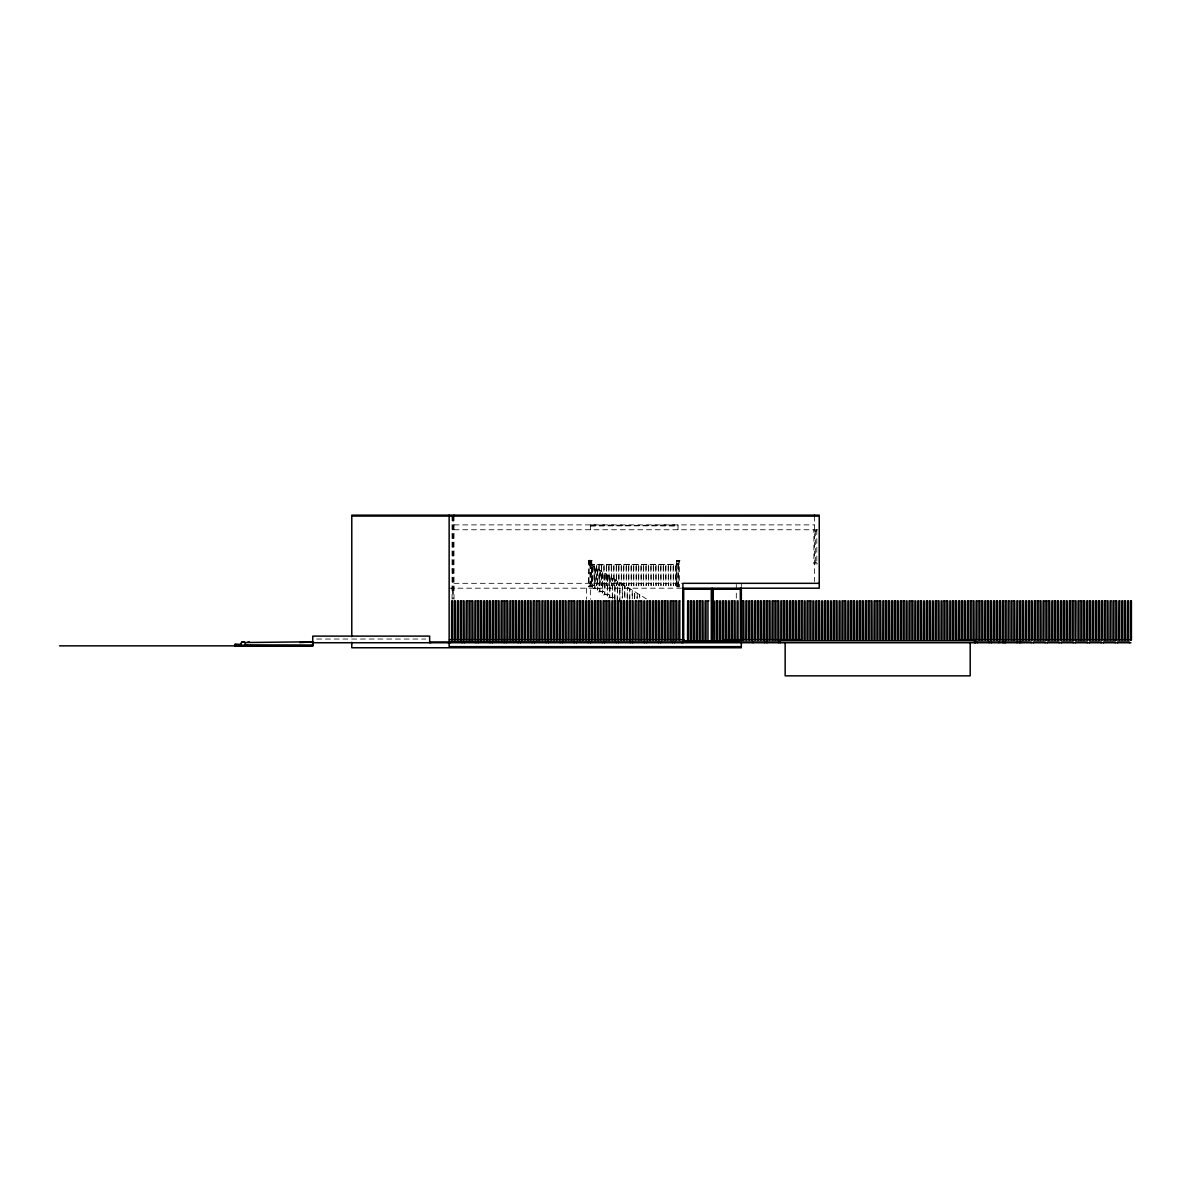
<?xml version="1.0" encoding="UTF-8"?>
<svg xmlns="http://www.w3.org/2000/svg" width="1191" height="1191" viewBox="0 0 1191 1191"><rect width="100%" height="100%" fill="white"/><g stroke="black" fill="none" stroke-linecap="round" stroke-linejoin="round"><path stroke-width="0.75" stroke-dasharray="5 3.75" d="M591.823 563.373L588.503 563.373L588.622 586.791L591.704 586.791L591.719 560.991M590.944 525.856L677.441 524.889M589.485 560.276L588.86 586.791M452.059 587.565L454.009 587.565M454.009 588.786L452.059 588.786M589.351 564.832L679.019 564.34L589.247 564.832M454.009 524.889L814.376 524.889M590.944 524.889L677.441 525.856M590.364 525.856L678.021 525.856M454.009 529.757L817.622 529.757M813.885 530.933L816.803 530.933M589.366 560.276L590.959 560.276M588.265 560.633L592.076 560.633M588.741 563.373L588.503 561.229L591.823 561.229M676.548 560.991L679.763 560.991M813.885 562.673L816.803 562.673M676.801 586.791L676.801 560.633L679.525 560.633L679.525 586.791L676.682 586.791L676.548 563.373L679.763 563.373L676.548 563.611M588.503 563.611L591.823 563.611M817.622 563.849L813.885 563.849L813.885 529.757M589.351 564.34L679.019 564.34A5.598 5.598 0 0 0 677.292 564.34M454.009 583.322L682.89 583.322M591.733 585.719L591.421 565.025M449.141 588.19L682.89 588.19M316.672 639.031L425.768 639.031M588.771 561.437L588.622 563.373M590.14 564.326L646.341 598.85M676.562 561.289L676.682 563.373M816.803 529.757L816.803 563.849M815.344 530.933L815.344 562.673M814.376 516.12L814.376 581.506M741.323 583.322L741.323 586.567M736.306 584.453L736.306 598.924M678.304 586.791L678.304 563.611L678.051 586.791M678.274 561.423L678.051 563.373M678.021 524.889L678.021 529.757M678.021 563.611L678.021 588.19M675.833 565.025L675.833 585.719L675.535 565.025M673.362 565.025L673.362 585.719L673.064 565.025M670.89 565.025L670.89 585.719L670.578 565.025M668.419 565.025L668.419 585.719L668.106 565.025M665.948 565.025L665.948 585.719L665.635 565.025M663.476 565.025L663.476 585.719L663.164 565.025M660.99 565.025L660.99 585.719L660.692 565.025M658.519 565.025L658.519 585.719L658.221 565.025M656.047 565.025L656.047 585.719L655.735 565.025M653.576 565.025L653.576 585.719L653.264 565.025M651.105 565.025L651.105 585.719L650.792 565.025M648.633 565.025L648.633 585.719L648.321 565.025M646.147 565.025L646.147 585.719L645.85 565.025M643.676 565.025L643.676 585.719L643.363 565.025M641.205 565.025L641.205 585.719L640.892 565.025M639.731 598.105L639.731 594.666L639.418 598.105M638.733 565.025L638.733 585.719L638.421 565.025M637.245 598.344L637.245 593.178L636.947 598.344M636.262 565.025L636.262 585.719L635.949 565.025M634.773 598.597L634.773 591.689L634.475 598.597M633.791 565.025L633.791 585.719L633.478 565.025M632.302 598.835L632.302 590.215L631.989 598.835M631.304 565.025L631.304 585.719L631.007 565.025M629.831 599.073L629.831 588.726L629.518 599.073M628.833 565.025L628.833 585.719L628.52 565.025M627.359 599.311L627.359 587.237L627.047 599.311M626.362 565.025L626.362 585.719L626.049 565.025M624.888 597.822L624.888 585.749L624.575 597.822M623.89 565.025L623.89 585.719L623.578 565.025M622.402 598.061L622.402 584.275L622.104 598.061M621.419 565.025L621.419 585.719L621.106 565.025M619.93 601.753L619.93 582.786L619.633 601.753M618.948 565.025L618.948 585.719L618.635 565.025M617.459 601.991L617.459 581.297L617.146 601.991M616.462 565.025L616.462 585.719L616.164 565.025M614.988 600.517L614.988 579.823L614.675 600.517M613.99 565.025L613.99 585.719L613.678 565.025M612.516 599.028L612.516 578.335L612.204 599.028M611.519 565.025L611.519 585.719L611.206 565.025M609.048 565.025L609.048 585.719L608.735 565.025M606.576 565.025L606.576 585.719L606.264 565.025M604.105 565.025L604.105 585.719L603.792 565.025M601.619 565.025L601.619 585.719L601.321 565.025M599.147 565.025L599.147 585.719L598.835 565.025M598.507 588.324L593.058 588.324M596.676 565.025L596.676 585.719L596.363 565.025M594.205 565.025L594.205 585.719L593.892 565.025M591.972 560.633L588.369 560.633M591.48 560.633L591.585 586.791M590.364 524.889L590.364 529.757M590.245 561.229L590.334 563.373M590.245 563.611L590.364 599.281M589.977 561.229L590.111 563.373M590.111 563.611L590.081 586.791M586.463 588.19L586.463 599.281M454.009 515.777L454.009 599.281M453.235 516.194L453.027 587.148M453.027 589.173L453.235 598.388M452.833 516.194L452.833 587.148M452.833 589.173L452.833 598.388M452.059 515.777L452.059 599.281M589.247 564.34A5.598 5.598 0 0 1 590.974 564.34M680.016 560.633L676.309 560.991L680.016 560.633M592.716 566.454L592.418 587.148L592.716 566.454M595.202 567.943L594.89 588.637L595.202 567.943M597.674 569.432L597.361 590.126L597.674 569.432M600.145 570.906L599.832 591.599L600.145 570.906M602.616 572.395L602.304 593.088L602.616 572.395M605.088 573.883L604.775 594.577L605.088 573.883M607.559 575.357L607.261 596.051L607.559 575.357M610.045 576.846L609.732 597.54L610.045 576.846M593.55 585.362L588.116 586.106L593.55 585.362M603.45 591.302L598.016 592.031L603.45 591.302M608.407 594.264L602.959 595.009L608.407 594.264M613.35 597.227L607.901 597.971L613.35 597.227"/><path stroke-width="1.5" d="M241.192 644.584C239.912 639.924 247.743 641.562 244.736 645.85M247.43 642.351L249.381 641.979M245.272 644.867L247.415 644.867M234.865 644.599L241.044 644.629M711.518 641.175L711.518 588.786L683.47 588.786L683.47 641.175L711.518 641.175L711.518 588.786M683.47 641.175L683.47 588.786M740.742 588.786L712.694 588.786L740.742 588.786L740.742 641.175L712.694 641.175L712.694 588.786M741.323 588.786L740.355 588.786M712.694 641.175L713.081 589.173M740.355 641.175L741.323 641.175M1075.83 639.746L1076.039 600.949L1075.16 600.86M454.009 515.777L452.059 515.777M240.612 644.956L234.865 644.45L234.865 645.85M249.708 644.956L234.865 645.656L312.786 645.656M299.79 642.574L312.786 641.964M351.777 516.075L819.244 516.12M819.244 583.322L682.89 583.322L682.89 642.738M682.89 588.19L819.244 588.19L819.244 515.152L351.777 515.152L351.777 636.634M683.857 589.173L711.131 589.173M452.446 600.86L451.657 600.86L451.568 639.716L452.446 639.82M454.575 600.86L455.349 600.86L455.453 639.716L454.575 639.82M461.185 600.86L460.396 600.86L460.307 639.716L461.185 639.82M463.314 600.86L464.088 600.86L464.192 639.716L463.314 639.82M469.15 600.86L469.924 600.86M472.053 600.86L472.842 600.86L472.931 639.716L472.053 639.82M477.889 600.86L478.663 600.86M480.792 600.86L481.581 600.86L481.67 639.716L480.792 639.82M484.484 600.86L483.71 600.86L483.606 639.716L484.484 639.82M486.628 600.86L487.402 600.86M489.531 600.86L490.32 600.86L490.409 639.716L489.531 639.82M493.223 600.86L492.449 600.86L492.359 639.716L493.223 639.82M495.367 600.86L496.141 600.86M498.285 600.86L499.059 600.86L499.148 639.716L498.285 639.82M501.977 600.86L501.188 600.86L501.098 639.716L501.977 639.82M504.106 600.86L504.88 600.86M507.024 600.86L507.798 600.86L507.902 639.716L507.024 639.82M510.716 600.86L509.927 600.86L509.837 639.716L510.716 639.82M512.845 600.86L513.619 600.86M515.763 600.86L516.537 600.86L516.641 639.716L515.763 639.82M519.455 600.86L518.68 600.86L518.576 639.716L519.455 639.82M521.584 600.86L522.373 600.86M528.194 600.86L527.419 600.86L527.315 639.716L528.194 639.82M530.323 600.86L531.112 600.86L531.201 639.716L530.323 639.82M536.933 600.86L536.158 600.86L536.054 639.716L536.933 639.82M539.061 600.86L539.851 600.86L539.94 639.716L539.061 639.82M545.672 600.86L544.897 600.86L544.793 639.716L545.672 639.82M547.815 600.86L548.589 600.86L548.679 639.716L547.815 639.82M554.41 600.86L553.636 600.86L553.532 639.716L554.41 639.82M556.554 600.86L557.328 600.86L557.433 639.716L556.554 639.82M562.375 600.86L563.149 600.86M565.293 600.86L566.067 600.86L566.172 639.716L565.293 639.82M571.114 600.86L571.903 600.86M574.032 600.86L574.806 600.86L574.911 639.716L574.032 639.82M577.724 600.86L576.95 600.86L576.846 639.716L577.724 639.82M579.853 600.86L580.642 600.86M582.771 600.86L583.545 600.86L583.65 639.716L582.771 639.82M586.463 600.86L585.689 600.86L585.585 639.716L586.463 639.82M588.592 600.86L589.381 600.86M591.51 600.86L592.299 600.86L592.389 639.716L591.51 639.82M595.202 600.86L594.428 600.86L594.324 639.716L595.202 639.82M597.346 600.86L598.12 600.86M600.249 600.86L601.038 600.86L601.127 639.716L600.249 639.82M603.941 600.86L603.167 600.86L603.063 639.716L603.941 639.82M606.085 600.86L606.859 600.86M608.988 600.86L609.777 600.86L609.866 639.716L608.988 639.82M612.68 600.86L611.906 600.86L611.817 639.716L612.68 639.82M614.824 600.86L615.598 600.86M621.434 600.86L620.645 600.86L620.556 639.716L621.434 639.82M623.563 600.86L624.337 600.86M630.173 600.86L629.384 600.86L629.295 639.716L630.173 639.82M632.302 600.86L633.076 600.86L633.18 639.716L632.302 639.82M638.912 600.86L638.123 600.86L638.034 639.716L638.912 639.82M641.041 600.86L641.83 600.86L641.919 639.716L641.041 639.82M647.651 600.86L646.877 600.86L646.773 639.716L647.651 639.82M649.78 600.86L650.569 600.86L650.658 639.716L649.78 639.82M655.616 600.86L656.39 600.86M658.519 600.86L659.308 600.86L659.397 639.716L658.519 639.82M664.355 600.86L665.129 600.86M667.273 600.86L668.047 600.86L668.136 639.716L667.273 639.82M670.965 600.86L670.176 600.86L670.086 639.716L670.965 639.82M673.094 600.86L673.868 600.86M676.012 600.86L676.786 600.86L676.89 639.716L676.012 639.82M679.704 600.86L678.915 600.86L678.825 639.716L679.704 639.82M688.443 600.86L687.654 600.86L687.564 639.716M690.572 600.86L691.361 600.86M693.49 600.86L694.264 600.86L694.368 639.716M697.182 600.86L696.407 600.86L696.303 639.716M699.311 600.86L700.1 600.86M702.228 600.86L703.003 600.86L703.107 639.716M705.921 600.86L705.146 600.86L705.042 639.716M708.05 600.86L708.839 600.86M716.803 600.86L717.577 600.86M723.399 600.86L722.624 600.86L722.52 639.716M725.542 600.86L726.316 600.86L726.421 639.716M732.137 600.86L731.363 600.86L731.274 639.716M734.281 600.86L735.055 600.86L735.16 639.716M743.02 600.86L743.794 600.86L743.899 639.716L743.02 639.82M749.63 600.86L748.841 600.86L748.752 639.716L749.63 639.82M751.759 600.86L752.533 600.86L752.638 639.716L751.759 639.82M757.58 600.86L758.369 600.86M760.498 600.86L761.272 600.86L761.377 639.716L760.498 639.82M764.19 600.86L763.416 600.86L763.312 639.716L764.19 639.82M766.334 600.86L767.108 600.86M769.237 600.86L770.026 600.86L770.115 639.716L769.237 639.82M772.929 600.86L772.155 600.86L772.051 639.716L772.929 639.82M775.073 600.86L775.847 600.86M777.976 600.86L778.765 600.86L778.854 639.716L777.976 639.82M781.668 600.86L780.894 600.86L780.805 639.716M783.812 600.86L784.586 600.86M786.73 600.86L787.504 600.86L787.593 639.716M790.422 600.86L789.633 600.86L789.544 639.716M792.551 600.86L793.325 600.86M795.469 600.86L796.243 600.86L796.332 639.716M799.161 600.86L798.372 600.86L798.283 639.716M801.29 600.86L802.064 600.86M807.9 600.86L807.111 600.86L807.022 639.716M810.029 600.86L810.803 600.86M816.639 600.86L815.865 600.86L815.761 639.716M818.768 600.86L819.557 600.86L819.646 639.716M825.378 600.86L824.604 600.86L824.5 639.716M827.507 600.86L828.296 600.86L828.385 639.716M834.117 600.86L833.343 600.86L833.238 639.716M836.261 600.86L837.035 600.86L837.124 639.716M842.856 600.86L842.082 600.86L841.977 639.716M845 600.86L845.774 600.86L845.878 639.716M850.821 600.86L851.595 600.86M853.739 600.86L854.513 600.86L854.617 639.716M859.56 600.86L860.334 600.86M862.478 600.86L863.252 600.86L863.356 639.716M866.17 600.86L865.395 600.86L865.291 639.716M868.299 600.86L869.088 600.86M871.217 600.86L871.991 600.86L872.095 639.716M874.909 600.86L874.134 600.86L874.03 639.716M877.038 600.86L877.827 600.86M879.955 600.86L880.73 600.86L880.834 639.716M883.648 600.86L882.873 600.86L882.769 639.716M885.791 600.86L886.566 600.86M888.694 600.86L889.483 600.86L889.573 639.716M892.387 600.86L891.612 600.86L891.508 639.716M894.53 600.86L895.304 600.86M897.433 600.86L898.222 600.86L898.312 639.716M901.125 600.86L900.351 600.86L900.262 639.716M903.269 600.86L904.043 600.86M909.879 600.86L909.09 600.86L909.001 639.716M912.008 600.86L912.782 600.86M918.618 600.86L917.829 600.86L917.74 639.716M920.747 600.86L921.521 600.86L921.626 639.716M927.357 600.86L926.568 600.86L926.479 639.716M929.486 600.86L930.26 600.86L930.365 639.716M936.096 600.86L935.322 600.86L935.218 639.716M938.225 600.86L939.014 600.86L939.103 639.716M944.061 600.86L944.835 600.86M946.964 600.86L947.753 600.86L947.842 639.716M952.8 600.86L953.574 600.86M955.703 600.86L956.492 600.86L956.581 639.716M959.41 600.86L958.621 600.86L958.532 639.716M961.539 600.86L962.313 600.86M964.457 600.86L965.231 600.86L965.32 639.716M968.149 600.86L967.36 600.86L967.271 639.716M970.278 600.86L971.052 600.86M973.196 600.86L973.97 600.86L974.074 639.716M976.888 600.86L976.099 600.86L976.01 639.716M979.017 600.86L979.791 600.86M981.935 600.86L982.709 600.86L982.813 639.716L981.935 639.82M985.627 600.86L984.853 600.86L984.749 639.716L985.627 639.82M987.756 600.86L988.545 600.86M990.674 600.86L991.448 600.86L991.552 639.716L990.674 639.82M994.366 600.86L993.592 600.86L993.488 639.716L994.366 639.82M996.495 600.86L997.284 600.86M1003.105 600.86L1002.331 600.86L1002.227 639.716L1003.105 639.82M1005.234 600.86L1006.023 600.86M1011.844 600.86L1011.07 600.86L1010.965 639.716L1011.844 639.82M1013.988 600.86L1014.762 600.86L1014.851 639.716L1013.988 639.82M1020.583 600.86L1019.809 600.86L1019.704 639.716L1020.583 639.82M1022.727 600.86L1023.501 600.86L1023.605 639.716L1022.727 639.82M1029.322 600.86L1028.548 600.86L1028.458 639.716L1029.322 639.82M1031.466 600.86L1032.24 600.86L1032.344 639.716L1031.466 639.82M1037.287 600.86L1038.076 600.86M1040.205 600.86L1040.979 600.86L1041.083 639.716L1040.205 639.82M1046.026 600.86L1046.815 600.86M1048.943 600.86L1049.718 600.86L1049.822 639.716L1048.943 639.82M1052.636 600.86L1051.861 600.86L1051.757 639.716L1052.636 639.82M1054.764 600.86L1055.554 600.86M1057.682 600.86L1058.471 600.86L1058.561 639.716L1057.682 639.82M1061.375 600.86L1060.6 600.86L1060.496 639.716L1061.375 639.82M1063.518 600.86L1064.292 600.86M1066.421 600.86L1067.21 600.86L1067.3 639.716L1066.421 639.82M1070.113 600.86L1069.339 600.86L1069.235 639.716L1070.113 639.82M1072.257 600.86L1073.031 600.86M1078.852 600.86L1078.078 600.86L1077.989 639.716L1078.852 639.82M1080.996 600.86L1081.77 600.86M1083.914 600.86L1084.688 600.86L1084.778 639.716L1083.914 639.82M1087.606 600.86L1086.817 600.86L1086.728 639.716L1087.606 639.82M1089.735 600.86L1090.509 600.86M1096.345 600.86L1095.556 600.86L1095.467 639.716L1096.345 639.82M1098.474 600.86L1099.248 600.86M1105.084 600.86L1104.295 600.86L1104.206 639.716L1105.084 639.82M1107.213 600.86L1108.002 600.86L1108.092 639.716L1107.213 639.82M1113.823 600.86L1113.049 600.86L1112.945 639.716L1113.823 639.82M1115.952 600.86L1116.741 600.86L1116.83 639.716L1115.952 639.82M1122.562 600.86L1121.788 600.86L1121.684 639.716L1122.562 639.82M1124.691 600.86L1125.48 600.86L1125.569 639.716L1124.691 639.82M1131.301 600.86L1130.527 600.86L1130.423 639.716L1131.301 639.82L958.427 639.716M449.424 639.716L488.191 639.716M488.578 639.716L527.345 639.716M527.732 639.716L566.499 639.716M566.886 639.716L605.653 639.716M644.733 639.82L643.959 639.82L643.855 600.949L644.733 600.86L644.837 639.716L606.04 639.716L606.859 639.82M645.194 639.716L683.962 639.716M801.424 639.716L723.503 639.716L723.503 600.949M469.15 639.82L469.924 639.82M477.889 639.82L478.663 639.82M486.628 639.82L487.402 639.82M495.367 639.82L496.141 639.82M504.106 639.82L504.88 639.82M512.845 639.82L513.619 639.82M521.584 639.82L522.373 639.82M562.375 639.82L563.149 639.82M571.114 639.82L571.903 639.82M579.853 639.82L580.642 639.82M588.592 639.82L589.381 639.82M597.346 639.82L598.12 639.82M614.824 639.82L615.598 639.82M623.563 639.82L624.337 639.82M655.616 639.82L656.39 639.82M664.355 639.82L665.129 639.82M673.094 639.82L673.868 639.82M757.58 639.82L758.369 639.82M766.334 639.82L767.108 639.82M775.073 639.82L775.847 639.82M979.017 639.82L979.791 639.82M987.756 639.82L988.545 639.82M996.495 639.82L997.284 639.82M1005.234 639.82L1006.023 639.82M1037.287 639.82L1038.076 639.82M1046.026 639.82L1046.815 639.82M1054.764 639.82L1055.554 639.82M1063.518 639.82L1064.292 639.82M1072.257 639.82L1073.031 639.82M1075.16 639.82L1075.949 639.82M1080.996 639.82L1081.77 639.82M1089.735 639.82L1090.509 639.82M1098.474 639.82L1099.248 639.82M683.857 640.788L711.131 640.788M713.081 640.788L740.742 641.175M312.786 641.77L244.736 642.545M449.141 641.77L780.284 641.964M974.253 641.964L1031.108 641.964L1031.108 642.738M241.922 642.113L244.542 641.964M312.786 642.738L1130.914 642.738M234.865 644.45L240.671 644.45L240.671 645.85M312.95 645.12L254.532 644.971A163.852 163.852 0 0 1 250.631 644.927M59.55 645.85L312.95 645.85L312.95 642.128M741.323 646.639L449.141 646.639L449.141 515.152M1131.405 600.949L1131.405 639.716M1129.291 642.738L1129.291 641.964L1117.605 641.964L1117.605 642.738M1124.602 600.949L1124.602 639.716M1122.666 600.949L1122.666 639.716M1115.863 600.949L1115.863 639.716M1115.267 642.738L1115.267 641.964L1103.581 641.964L1103.581 642.738M1113.913 600.949L1113.913 639.716M1107.124 600.949L1107.124 639.716M1105.174 600.949L1105.174 639.716M1101.243 642.738L1101.243 641.964L1089.542 641.964L1089.542 642.738M1099.353 600.949L1099.353 639.716M1098.385 600.949L1098.385 639.716M1096.435 600.949L1096.435 639.716M1090.614 600.949L1090.614 639.716M1089.631 600.949L1089.631 639.716M1087.696 600.949L1087.696 639.716M1087.204 642.738L1087.204 641.964L1075.518 641.964L1075.518 642.738M1083.81 600.949L1083.81 639.716M1081.875 600.949L1081.875 639.716M1080.892 600.949L1080.892 639.716M1078.957 600.949L1078.957 639.716M1075.071 600.949L1075.071 639.716M1073.136 600.949L1073.136 639.716M1073.18 642.738L1073.18 641.964L1061.494 641.964L1061.494 642.738M1072.153 600.949L1072.153 639.716M1070.218 600.949L1070.218 639.716M1066.332 600.949L1066.332 639.716M1064.382 600.949L1064.382 639.716M1063.414 600.949L1063.414 639.716M1061.479 600.949L1061.479 639.716M1059.156 642.738L1059.156 641.964L1047.47 641.964L1047.47 642.738M1057.593 600.949L1057.593 639.716M1055.643 600.949L1055.643 639.716M1054.675 600.949L1054.675 639.716M1052.74 600.949L1052.74 639.716M1048.854 600.949L1048.854 639.716M1046.904 600.949L1046.904 639.716M1045.936 600.949L1045.936 639.716M1045.132 642.738L1045.132 641.964L1033.446 641.964L1033.446 642.738M1040.1 600.949L1040.1 639.716M1038.165 600.949L1038.165 639.716M1037.197 600.949L1037.197 639.716M1031.361 600.949L1031.361 639.716M1029.426 600.949L1029.426 639.716M1022.622 600.949L1022.622 639.716M1020.806 641.964L1020.806 642.738M1020.687 600.949L1020.687 639.716M1019.422 641.964L1019.422 642.738M1017.084 641.964L1017.084 642.738M1013.883 600.949L1013.883 639.716M1011.948 600.949L1011.948 639.716M1006.112 600.949L1006.112 639.716M1005.398 641.964L1005.398 642.738M1005.144 600.949L1005.144 639.716M1004.296 641.964L1004.296 642.738M1003.209 600.949L1003.209 639.716M1003.06 641.964L1003.06 642.738M998.921 641.964L998.921 642.738M997.373 600.949L997.373 639.716M996.405 600.949L996.405 639.716M994.47 600.949L994.47 639.716M991.374 641.964L991.374 642.738M990.57 600.949L990.57 639.716M989.036 641.964L989.036 642.738M988.634 600.949L988.634 639.716M987.667 600.949L987.667 639.716M985.716 600.949L985.716 639.716M981.831 600.949L981.831 639.716M979.895 600.949L979.895 639.716M978.928 600.949L978.928 639.716M977.349 641.964L977.349 642.738M976.977 600.949L976.977 639.716M975.087 642.738L975.087 640.788L780.284 640.788L780.284 642.738M975.012 641.964L975.012 642.738M973.092 600.949L973.092 639.716M971.156 600.949L971.156 639.716M970.174 600.949L970.174 639.716M970.203 642.738L970.203 675.848L785.152 675.848L785.152 642.738M968.238 600.949L968.238 639.716M964.353 600.949L964.353 639.716M962.417 600.949L962.417 639.716M961.435 600.949L961.435 639.716M959.499 600.949L959.499 639.716M955.614 600.949L955.614 639.716M953.678 600.949L953.678 639.716M952.696 600.949L952.696 639.716M950.76 639.716L950.76 600.949L949.882 600.86L949.793 639.716M946.875 600.949L946.875 639.716M944.939 600.949L944.939 639.716M943.957 600.949L943.957 639.716M942.021 639.716L942.021 600.949L941.143 600.86L941.039 639.716M938.136 600.949L938.136 639.716M936.186 600.949L936.186 639.716M933.282 639.716L933.282 600.949L932.404 600.86L932.3 639.716M929.397 600.949L929.397 639.716M927.447 600.949L927.447 639.716M924.544 639.716L924.544 600.949L923.665 600.86L923.561 639.716M920.643 600.949L920.643 639.716M918.708 600.949L918.708 639.716M915.79 639.716L915.79 600.949L914.926 600.86L914.822 639.716M912.887 600.949L912.887 639.716M911.904 600.949L911.904 639.716M909.969 600.949L909.969 639.716M907.051 639.716L907.051 600.949L906.172 600.86L906.083 639.716M904.148 600.949L904.148 639.716M903.165 600.949L903.165 639.716M901.23 600.949L901.23 639.716M897.344 600.949L897.344 639.716M895.409 600.949L895.409 639.716M894.426 600.949L894.426 639.716M892.491 600.949L892.491 639.716M888.605 600.949L888.605 639.716M886.655 600.949L886.655 639.716M885.687 600.949L885.687 639.716M883.752 600.949L883.752 639.716M879.866 600.949L879.866 639.716M877.916 600.949L877.916 639.716M876.948 600.949L876.948 639.716M875.013 600.949L875.013 639.716M871.112 600.949L871.112 639.716M869.177 600.949L869.177 639.716M868.209 600.949L868.209 639.716M866.259 600.949L866.259 639.716M862.373 600.949L862.373 639.716M860.438 600.949L860.438 639.716M859.47 600.949L859.47 639.716M857.52 639.716L857.52 600.949L856.642 600.86L856.552 639.716M853.634 600.949L853.634 639.716M851.699 600.949L851.699 639.716M850.716 600.949L850.716 639.716M848.781 639.716L848.781 600.949L847.903 600.86L847.813 639.716M844.895 600.949L844.895 639.716M842.96 600.949L842.96 639.716M840.042 639.716L840.042 600.949L839.164 600.86L839.074 639.716M836.156 600.949L836.156 639.716M834.221 600.949L834.221 639.716M831.303 639.716L831.303 600.949L830.425 600.86L830.335 639.716M827.417 600.949L827.417 639.716M825.482 600.949L825.482 639.716M822.564 639.716L822.564 600.949L821.686 600.86L821.582 639.716M818.679 600.949L818.679 639.716M816.728 600.949L816.728 639.716M814.376 515.152L814.376 516.12M813.825 639.716L813.825 600.949L812.947 600.86L812.843 639.716M810.907 600.949L810.907 639.716M809.94 600.949L809.94 639.716M807.989 600.949L807.989 639.716M805.086 639.716L805.086 600.949L804.208 600.86L804.104 639.716M802.168 600.949L802.168 639.716M801.186 600.949L801.186 639.716M799.25 600.949L799.25 639.716M795.365 600.949L795.365 639.716M793.429 600.949L793.429 639.716M792.447 600.949L792.447 639.716M790.511 600.949L790.511 639.716M786.626 600.949L786.626 639.716M784.69 600.949L784.69 639.716M783.708 600.949L783.708 639.716M781.772 600.949L781.772 639.716M778.661 641.964L778.661 642.738M777.887 600.949L777.887 639.716M775.951 600.949L775.951 639.716M774.969 600.949L774.969 639.716M773.033 600.949L773.033 639.716M769.148 600.949L769.148 639.716M767.198 600.949L767.198 639.716M766.974 641.964L766.974 642.738M766.23 600.949L766.23 639.716M764.637 641.964L764.637 642.738M764.294 600.949L764.294 639.716M760.409 600.949L760.409 639.716M758.459 600.949L758.459 639.716M757.491 600.949L757.491 639.716M752.95 641.964L752.95 642.738M751.655 600.949L751.655 639.716M749.72 600.949L749.72 639.716M742.916 600.949L742.916 639.716M741.323 588.071L741.323 647.755L351.777 647.755L351.777 642.202M740.847 589.173L740.936 640.788M740.355 588.19L740.355 641.77M738.063 639.716L738.063 600.949L737.184 600.86L737.095 639.716M734.177 600.949L734.177 639.716M732.242 600.949L732.242 639.716M729.324 639.716L729.324 600.949L728.445 600.86L728.356 639.716M725.438 600.949L725.438 639.716M720.585 639.716L720.585 600.949L719.706 600.86L719.617 639.716M717.667 600.949L717.667 639.716M716.699 600.949L716.699 639.716M714.764 600.949L714.764 639.716M712.114 588.19L712.114 641.77M707.96 600.949L707.96 639.716M706.025 600.949L706.025 639.716M702.124 600.949L702.124 639.716M700.189 600.949L700.189 639.716M699.221 600.949L699.221 639.716M697.271 600.949L697.271 639.716M693.385 600.949L693.385 639.716M691.45 600.949L691.45 639.716M690.482 600.949L690.482 639.716M688.532 600.949L688.532 639.716M681.714 641.964L681.714 642.738M679.793 600.949L679.793 639.716M675.907 600.949L675.907 639.716M674.702 641.964L674.702 642.738M673.972 600.949L673.972 639.716M672.989 600.949L672.989 639.716M672.364 641.964L672.364 642.738M671.054 600.949L671.054 639.716M667.168 600.949L667.168 639.716M665.233 600.949L665.233 639.716M664.25 600.949L664.25 639.716M660.677 641.964L660.677 642.738M658.429 600.949L658.429 639.716M658.34 641.964L658.34 642.738M656.494 600.949L656.494 639.716M655.512 600.949L655.512 639.716M649.69 600.949L649.69 639.716M647.74 600.949L647.74 639.716M646.653 641.964L646.653 642.738M644.316 641.964L644.316 642.738M640.952 600.949L640.952 639.716M639.001 600.949L639.001 639.716M632.629 641.964L632.629 642.738M632.213 600.949L632.213 639.716M630.262 600.949L630.262 639.716M630.292 641.964L630.292 642.738M624.441 600.949L624.441 639.716M623.459 600.949L623.459 639.716M621.523 600.949L621.523 639.716M618.605 641.964L618.605 642.738M616.268 641.964L616.268 642.738M615.702 600.949L615.702 639.716M614.72 600.949L614.72 639.716M612.784 600.949L612.784 639.716M608.899 600.949L608.899 639.716M606.963 600.949L606.963 639.716M605.981 600.949L605.981 639.716M604.581 641.964L604.581 642.738M604.045 600.949L604.045 639.716M602.244 641.964L602.244 642.738M600.16 600.949L600.16 639.716M598.21 600.949L598.21 639.716M597.242 600.949L597.242 639.716M595.306 600.949L595.306 639.716M591.421 600.949L591.421 639.716M590.557 641.964L590.557 642.738M589.471 600.949L589.471 639.716M588.503 600.949L588.503 639.716M588.22 641.964L588.22 642.738M586.567 600.949L586.567 639.716M582.682 600.949L582.682 639.716M580.732 600.949L580.732 639.716M579.764 600.949L579.764 639.716M577.829 600.949L577.829 639.716M576.533 641.964L576.533 642.738M574.196 641.964L574.196 642.738M573.928 600.949L573.928 639.716M571.993 600.949L571.993 639.716M571.025 600.949L571.025 639.716M565.189 600.949L565.189 639.716M563.254 600.949L563.254 639.716M562.509 641.964L562.509 642.738M562.286 600.949L562.286 639.716M560.172 641.964L560.172 642.738M556.45 600.949L556.45 639.716M554.515 600.949L554.515 639.716M548.485 641.964L548.485 642.738M547.711 600.949L547.711 639.716M546.148 641.964L546.148 642.738M545.776 600.949L545.776 639.716M538.972 600.949L538.972 639.716M537.037 600.949L537.037 639.716M534.461 641.964L534.461 642.738M532.124 641.964L532.124 642.738M530.233 600.949L530.233 639.716M528.298 600.949L528.298 639.716M522.462 600.949L522.462 639.716M521.494 600.949L521.494 639.716M520.437 641.964L520.437 642.738M519.544 600.949L519.544 639.716M518.1 641.964L518.1 642.738M515.658 600.949L515.658 639.716M513.723 600.949L513.723 639.716M512.755 600.949L512.755 639.716M510.805 600.949L510.805 639.716M506.919 600.949L506.919 639.716M506.413 641.964L506.413 642.738M504.984 600.949L504.984 639.716M504.001 600.949L504.001 639.716M504.076 641.964L504.076 642.738M502.066 600.949L502.066 639.716M498.18 600.949L498.18 639.716M496.245 600.949L496.245 639.716M495.262 600.949L495.262 639.716M493.327 600.949L493.327 639.716M492.374 641.964L492.374 642.738M490.037 641.964L490.037 642.738M489.441 600.949L489.441 639.716M487.506 600.949L487.506 639.716M486.524 600.949L486.524 639.716M484.588 600.949L484.588 639.716M480.702 600.949L480.702 639.716M478.767 600.949L478.767 639.716M478.35 641.964L478.35 642.738M477.785 600.949L477.785 639.716M476.013 641.964L476.013 642.738M471.964 600.949L471.964 639.716M470.013 600.949L470.013 639.716M469.046 600.949L469.046 639.716M464.326 641.964L464.326 642.738M463.225 600.949L463.225 639.716M461.989 641.964L461.989 642.738M461.274 600.949L461.274 639.716M454.471 600.949L454.471 639.716M454.009 515.152L454.009 516.12M452.535 600.949L452.535 639.716M450.302 641.964L450.302 642.738M447.965 642.738L447.965 641.964L430.829 641.964L430.829 642.738M429.653 642.738L429.653 636.113L312.786 636.113L312.608 645.85M245.703 644.733L245.703 645.85M245.272 644.718L245.272 645.85M458.267 600.86L457.493 600.86L457.389 639.716L458.267 639.82L458.371 600.949M467.006 600.86L466.232 600.86L466.128 639.716L467.006 639.82L467.11 600.949M475.745 600.86L474.971 600.86L474.867 639.716L475.745 639.82L475.849 600.949M525.276 600.86L524.502 600.86L524.397 639.716L525.276 639.82L525.38 600.949M534.015 600.86L533.24 600.86L533.151 639.716L534.015 639.82L534.119 600.949M542.768 600.86L541.979 600.86L541.89 639.716L542.768 639.82L542.858 600.949M551.507 600.86L550.718 600.86L550.629 639.716L551.507 639.82L551.597 600.949M560.246 600.86L559.457 600.86L559.368 639.716L560.246 639.82L560.336 600.949M568.985 600.86L568.211 600.86L568.107 639.716L568.985 639.82L569.075 600.949M618.516 600.86L617.742 600.86L617.638 639.716L618.516 639.82L618.605 600.949M627.255 600.86L626.481 600.86L626.377 639.716L627.255 639.82L627.359 600.949M635.994 600.86L635.22 600.86L635.116 639.716L635.994 639.82L636.098 600.949M653.472 600.86L652.698 600.86L652.594 639.716L653.472 639.82L653.576 600.949M662.211 600.86L661.437 600.86L661.347 639.716L662.211 639.82L662.315 600.949M746.712 600.86L745.938 600.86L745.834 639.716L746.712 639.82L746.802 600.949M755.451 600.86L754.677 600.86L754.573 639.716L755.451 639.82L755.556 600.949M1000.187 600.86L999.413 600.86L999.323 639.716L1000.187 639.82L1000.291 600.949M1008.941 600.86L1008.152 600.86L1008.062 639.716L1008.941 639.82L1009.03 600.949M1017.68 600.86L1016.891 600.86L1016.801 639.716L1017.68 639.82L1017.769 600.949M1026.419 600.86L1025.63 600.86L1025.54 639.716L1026.419 639.82L1026.508 600.949M1035.158 600.86L1034.383 600.86L1034.279 639.716L1035.158 639.82L1035.247 600.949M1043.897 600.86L1043.122 600.86L1043.018 639.716L1043.897 639.82L1044.001 600.949M1093.427 600.86L1092.653 600.86L1092.549 639.716L1093.427 639.82L1093.532 600.949M1102.166 600.86L1101.392 600.86L1101.288 639.716L1102.166 639.82L1102.271 600.949M1110.905 600.86L1110.131 600.86L1110.027 639.716L1110.905 639.82L1111.009 600.949M1119.644 600.86L1118.87 600.86L1118.766 639.716L1119.644 639.82L1119.748 600.949M1128.383 600.86L1127.609 600.86L1127.52 639.716L1128.383 639.82L1128.487 600.949"/></g></svg>
